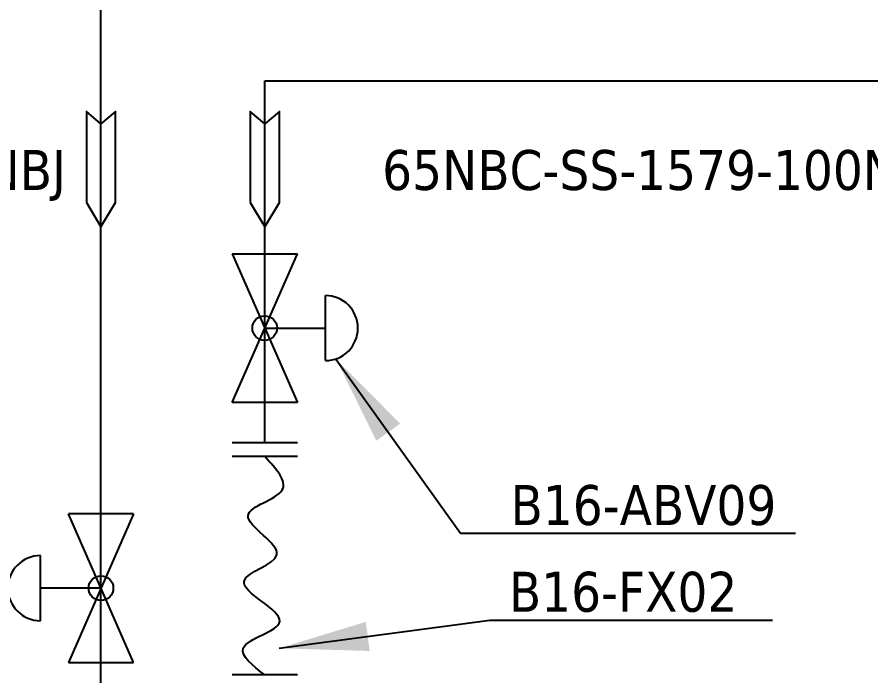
# Model space of a CAD drawing. Header units: millimetres. Extents: x -6314 to 11113, y -129 to 3675.
# Drawn here: x 6668 to 6906.9, y 1865.6 to 2049.9 of the extents above; entities that cross this region are included whole.
import ezdxf

# ---------------------------------------------------------------- set-up
doc = ezdxf.new("R2010")
doc.units = ezdxf.units.MM
doc.layers.add('HW LINE', color=1, linetype='Continuous')
doc.dimstyles.new('ISO-25', dxfattribs={"dimtxt": 2.5, "dimasz": 2.5, "dimexe": 1.25, "dimexo": 0.625, "dimtad": 1, "dimtxsty": 'Standard', "dimcen": 2.5, "dimadec": 0, "dimazin": 0, "dimtfac": 1, "dimtmove": 0, "dimatfit": 3, "dimfxl": 1, "dimarcsym": 0})

msp = doc.modelspace()

# ---------------------------------------------------------------- linework, layer by layer
for p, q in [((6691.5, 1858.05), (6691.5, 2381.72)), ((6691.5, 1858.05), (6691.5, 2381.72)), ((6737.31, 1930.79), (6737.31, 2032.06)), ((6737.31, 2032.06), (6945.68, 2032.06))]:
    msp.add_line(p, q)
at = {"linetype": 'Continuous', "lineweight": -3}
for p, q in [((6728.19, 1942.1), (6746.44, 1983.69)), ((6728.19, 1983.69), (6746.44, 1942.1)), ((6728.19, 1983.69), (6746.44, 1983.69)), ((6754.28, 1953.8), (6754.28, 1971.99)), ((6737.31, 1962.89), (6754.28, 1962.89)), ((6746.44, 1942.1), (6728.19, 1942.1)), ((6746.44, 1930.79), (6728.19, 1930.79)), ((6746.44, 1926.99), (6728.19, 1926.99)), ((6700.63, 1869.36), (6682.38, 1910.95)), ((6700.63, 1910.95), (6682.38, 1869.36)), ((6700.63, 1910.95), (6682.38, 1910.95)), ((6674.54, 1881.06), (6674.54, 1899.26)), ((6691.5, 1890.16), (6674.54, 1890.16)), ((6682.38, 1869.36), (6700.63, 1869.36)), ((6746.44, 1865.87), (6728.19, 1865.87))]:
    msp.add_line(p, q, dxfattribs=at)
for centre in [(6737.31, 1962.89), (6691.5, 1890.16)]:
    msp.add_circle(centre, 3.45)
for centre, start, end in [((6754.28, 1962.89), 270, 90), ((6674.54, 1890.16), 90, 270)]:
    msp.add_arc(centre, 9.1, start, end, dxfattribs=at)
msp.add_spline([(6737.31, 1865.87), (6731.31, 1873.4), (6741.52, 1880.84), (6731.55, 1892.15), (6740.72, 1899.46), (6732.66, 1910.46), (6742.21, 1917.63), (6737.31, 1926.99)], degree=3)
at = {"layer": 'HW LINE'}
for points in [[(6687.41, 1998.06), (6691.5, 1991.18), (6695.59, 1998.06), (6695.59, 2023.46), (6691.5, 2020.02), (6687.41, 2023.46), (6687.41, 1998.06)], [(6733.23, 1998.06), (6737.31, 1991.18), (6741.4, 1998.06), (6741.4, 2023.46), (6737.31, 2020.02), (6733.23, 2023.46), (6733.23, 1998.06)]]:
    msp.add_lwpolyline(points, close=True, dxfattribs=at)

# ---------------------------------------------------------------- texts
at = {"char_height": 11.1664}
for s, insert, width, attachment_point in [('\\pxt9;{\\fTahoma|b0|i0|c0|p34;65NBC-SS-1578-100NBJ}', (6681.69, 2012.69), 635.627, 3), ('\\pxt9;{\\fTahoma|b0|i0|c0|p34;65NBC-SS-1579-100NBJ}', (6927.45, 2012.69), 635.627, 3), ('{\\fTahoma|b0|i0|c0|p34;B16-ABV09}', (6880.47, 1918.99), 777.1843, 3), ('{\\fTahoma|b0|i0|c0|p34;B16-FX02}', (6805.64, 1894.73), 777.1843, 1)]:
    msp.add_mtext(s, dxfattribs=dict(at, insert=insert, width=width, attachment_point=attachment_point))

# ---------------------------------------------------------------- leaders
at = {"linetype": 'Continuous', "lineweight": -3}
for points in [[(6757.34, 1954.12), (6792.11, 1905.49), (6885.83, 1905.49)], [(6741.35, 1873.34), (6800.28, 1881.23), (6879.37, 1881.23)]]:
    msp.add_leader(points, dimstyle='ISO-25', override={"dimscale": 10, "dimtad": 0}, dxfattribs=at)

doc.saveas('drawing.dxf')
